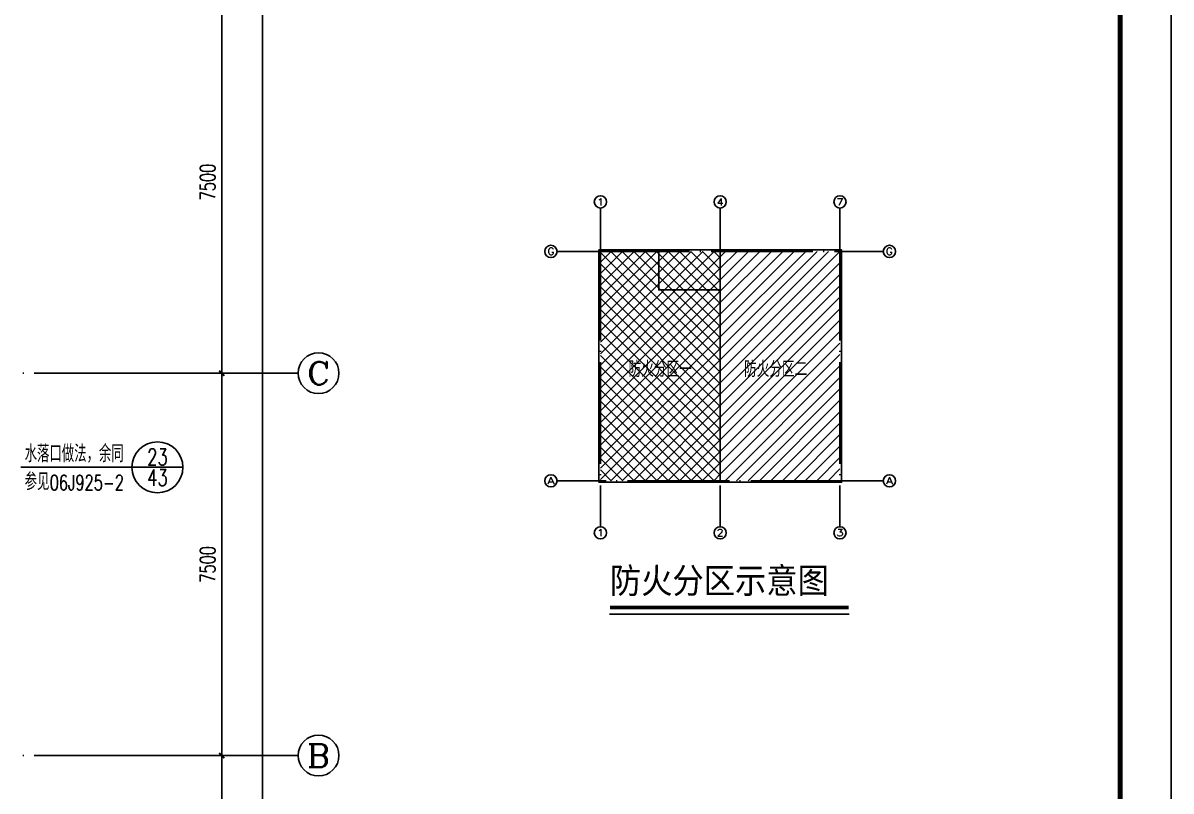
# Model space of a CAD drawing. Extents: x 4267484 to 4395158, y -674551 to -235742.
# Drawn here: x 4362634 to 4385158, y -471157 to -456090 of the extents above; entities that cross this region are included whole.
import ezdxf
from ezdxf.enums import TextEntityAlignment as Align

# ---------------------------------------------------------------- set-up
doc = ezdxf.new("R2010")
doc.units = 0
doc.header["$LTSCALE"] = 1000
doc.header["$MEASUREMENT"] = 0
doc.linetypes.add('DOTE', pattern=[2.42, 2, -0.2, 0.02, -0.2])
doc.layers.get('0').update_dxf_attribs({"linetype": 'CONTINUOUS'})
doc.layers.get('Defpoints').update_dxf_attribs({"linetype": 'CONTINUOUS'})
doc.layers.add('_0', color=7, linetype='CONTINUOUS', lineweight=25)
for name, color, linetype in [('AXIS', 3, 'CONTINUOUS'), ('AXIS_TEXT', 7, 'CONTINUOUS'), ('DIM_IDEN', 3, 'CONTINUOUS'), ('DOTE', 252, 'CONTINUOUS'), ('PUB_DIM', 3, 'CONTINUOUS'), ('PUB_TEXT', 7, 'CONTINUOUS'), ('PUB_TITLE', 4, 'CONTINUOUS'), ('图名', 15, 'CONTINUOUS')]:
    doc.layers.add(name, color=color, linetype=linetype)
doc.styles.add('_HZTXT', font='txt.shx', dxfattribs={"width": 0.8, "bigfont": 'HZTXT.shx'})
doc.styles.add('_TCH_AXIS', font='COMPLEX', dxfattribs={"bigfont": 'GBCBIG'})
doc.styles.add('_TCH_DIM', font='SIMPLEX', dxfattribs={"bigfont": 'GBCBIG'})
doc.styles.add('_TCH_DIM_T3', font='SIMPLEX', dxfattribs={"width": 0.705882, "bigfont": 'GBCBIG'})
doc.styles.add('_TCH_LABEL', font='COMPLEX', dxfattribs={"bigfont": 'GBCBIG'})
doc.styles.add('COMPLEX', font='COMPLEX')
doc.styles.add('宋体', font='', dxfattribs={"width": 0.7})
doc.styles.get('宋体').set_extended_font_data('SimSun')
doc.dimstyles.new('_TCH_ARCH&&100', dxfattribs={"dimtxt": 297.5, "dimasz": 100, "dimexe": 250, "dimexo": 300, "dimgap": 126.25, "dimtad": 1, "dimdec": 0, "dimzin": 0, "dimdsep": 46, "dimtxsty": '_TCH_DIM_T3', "dimblk": 'ARCHTICK', "dimcen": 0.09, "dimclrt": 7, "dimazin": 2, "dimtfac": 1, "dimtdec": 0, "dimtix": 1, "dimtmove": 2, "dimatfit": 3, "dimfxl": 0, "dimtolj": 1, "dimtzin": 0, "dimarcsym": 0})

# ---------------------------------------------------------------- blocks, each defined once
blk = doc.blocks.new('_ArchTick')
at = {"color": 0, "linetype": 'ByBlock', "const_width": 0.4}
blk.add_lwpolyline([(-0.5, -0.5), (0.5, 0.5)], dxfattribs=at)
blk = doc.blocks.new('*D318')
at = {"layer": 'AXIS', "color": 0, "lineweight": -2}
for p, q in [((4364333, -470461), (4366783, -470461)), ((4366533, -477961), (4366533, -470461)), ((4364333, -477961), (4366783, -477961))]:
    blk.add_line(p, q, dxfattribs=at)
at = {"layer": 'Defpoints', "color": 0}
for p in [(4364033, -470461), (4366533, -470461), (4364033, -477961)]:
    blk.add_point(p, dxfattribs=at)
at = {"layer": 'AXIS', "color": 0, "lineweight": -2, "xscale": 100, "yscale": 100, "zscale": 100}
for p, rotation in [((4366533, -470461), 90), ((4366533, -477961), 270)]:
    blk.add_blockref('_ArchTick', p, dxfattribs=dict(at, rotation=rotation))
at = {"layer": 'AXIS', "color": 7, "insert": (4366258, -474211), "char_height": 297.5, "attachment_point": 5, "rotation": 90, "style": '_TCH_DIM_T3'}
blk.add_mtext('\\A1;7500', dxfattribs=at)
blk = doc.blocks.new('*D319')
at = {"layer": 'AXIS', "color": 0, "lineweight": -2}
for p, q in [((4364333, -462961), (4366783, -462961)), ((4366533, -470461), (4366533, -462961)), ((4364333, -470461), (4366783, -470461))]:
    blk.add_line(p, q, dxfattribs=at)
at = {"layer": 'Defpoints', "color": 0}
for p in [(4364033, -462961), (4366533, -462961), (4364033, -470461)]:
    blk.add_point(p, dxfattribs=at)
at = {"layer": 'AXIS', "color": 0, "lineweight": -2, "xscale": 100, "yscale": 100, "zscale": 100}
for p, rotation in [((4366533, -462961), 90), ((4366533, -470461), 270)]:
    blk.add_blockref('_ArchTick', p, dxfattribs=dict(at, rotation=rotation))
at = {"layer": 'AXIS', "color": 7, "insert": (4366258, -466711), "char_height": 297.5, "attachment_point": 5, "rotation": 90, "style": '_TCH_DIM_T3'}
blk.add_mtext('\\A1;7500', dxfattribs=at)
blk = doc.blocks.new('*D320')
at = {"layer": 'AXIS', "color": 0, "lineweight": -2}
for p, q in [((4364333, -455461), (4366783, -455461)), ((4366533, -462961), (4366533, -455461)), ((4364333, -462961), (4366783, -462961))]:
    blk.add_line(p, q, dxfattribs=at)
at = {"layer": 'Defpoints', "color": 0}
for p in [(4364033, -455461), (4366533, -455461), (4364033, -462961)]:
    blk.add_point(p, dxfattribs=at)
at = {"layer": 'AXIS', "color": 0, "lineweight": -2, "xscale": 100, "yscale": 100, "zscale": 100}
for p, rotation in [((4366533, -455461), 90), ((4366533, -462961), 270)]:
    blk.add_blockref('_ArchTick', p, dxfattribs=dict(at, rotation=rotation))
at = {"layer": 'AXIS', "color": 7, "insert": (4366258, -459211), "char_height": 297.5, "attachment_point": 5, "rotation": 90, "style": '_TCH_DIM_T3'}
blk.add_mtext('\\A1;7500', dxfattribs=at)
blk = doc.blocks.new('*D325')
at = {"layer": 'AXIS', "color": 0, "lineweight": -2}
for p, q in [((4364333, -432661), (4367583, -432661)), ((4367333, -478261), (4367333, -432661)), ((4364333, -478261), (4367583, -478261))]:
    blk.add_line(p, q, dxfattribs=at)
at = {"layer": 'Defpoints', "color": 0}
for p in [(4364033, -432661), (4367333, -432661), (4364033, -478261)]:
    blk.add_point(p, dxfattribs=at)
at = {"layer": 'AXIS', "color": 0, "lineweight": -2, "xscale": 100, "yscale": 100, "zscale": 100}
for p, rotation in [((4367333, -432661), 90), ((4367333, -478261), 270)]:
    blk.add_blockref('_ArchTick', p, dxfattribs=dict(at, rotation=rotation))
at = {"layer": 'AXIS', "color": 7, "insert": (4367058, -455461), "char_height": 297.5, "attachment_point": 5, "rotation": 90, "style": '_TCH_DIM_T3'}
blk.add_mtext('\\A1;45600', dxfattribs=at)
blk = doc.blocks.new('_AXISO')
blk.add_circle((0, 0), 0.5)
at = {"layer": 'AXIS_TEXT', "style": 'COMPLEX', "width": 1.041667}
blk.add_attdef('A', text='', height=0.56, dxfattribs=at).set_placement((-0.25, -0.28), (0.25, -0.28), align=Align.FIT)

msp = doc.modelspace()

# ---------------------------------------------------------------- hatches: boundary and pattern name
at = {"layer": '_0'}
h = msp.add_hatch(dxfattribs=at)
h.set_pattern_fill('ANSI37', color=0, scale=100)
h.set_pattern_definition([(45, (0, 0), (-112.2532015, 112.2532015), []), (135, (0, 0), (-112.2532015, -112.2532015), [])])
h.paths.add_polyline_path([(4376312.9, -461326), (4375107.9, -461326), (4375107.9, -460571), (4373962.9, -460571), (4373962.9, -465071), (4376312.9, -465071)])
h.paths.add_polyline_path([(4376312.9, -460571), (4375107.9, -460571), (4375107.9, -461326), (4376312.9, -461326)], flags=17)
h.paths.add_polyline_path([(4374469.1, -463108.6), (4375812.4, -463108.6), (4375812.4, -462650.4), (4374469.1, -462650.4)], flags=24)
h = msp.add_hatch(dxfattribs=at)
h.set_pattern_fill('ANSI31', color=0, scale=100)
h.set_pattern_definition([(45, (0, 0), (-112.2532015, 112.2532015), [])])
h.paths.add_polyline_path([(4378662.9, -460571), (4376312.9, -460571), (4376312.9, -465071), (4378662.9, -465071)])
h.paths.add_polyline_path([(4376734.9, -463108.6), (4378078.2, -463108.6), (4378078.2, -462650.4), (4376734.9, -462650.4)], flags=24)

# ---------------------------------------------------------------- linework, layer by layer
at = {"color": 0}
msp.add_line((4376312.9, -465101), (4376312.9, -460541), dxfattribs=at)
msp.add_lwpolyline([(4373932.9, -460541), (4378692.9, -460541), (4378692.9, -465101), (4373932.9, -465101)], close=True, dxfattribs=at)
msp.add_lwpolyline([(4375107.9, -460541), (4375107.9, -461326), (4376312.9, -461326)], dxfattribs=at)
at = {"layer": '_0', "color": 0}
msp.add_line((4376312.9, -460541), (4376312.9, -465101), dxfattribs=at)
msp.add_lwpolyline([(4373932.9, -460541), (4378692.9, -460541), (4378692.9, -465101), (4373932.9, -465101)], close=True, dxfattribs=at)
at = {"layer": 'AXIS', "color": 0}
for p, q in [((4373962.9, -460321), (4373962.9, -459721)), ((4376312.9, -460321), (4376312.9, -459721)), ((4378662.9, -460321), (4378662.9, -459721)), ((4373712.9, -460571), (4373112.9, -460571)), ((4378912.9, -460571), (4379512.9, -460571)), ((4364033.3, -462960.8), (4368033.3, -462960.8)), ((4373712.9, -465071), (4373112.9, -465071)), ((4378912.9, -465071), (4379512.9, -465071)), ((4373962.9, -465371), (4373962.9, -465971)), ((4376312.9, -465371), (4376312.9, -465971)), ((4378662.9, -465371), (4378662.9, -465971)), ((4364033.3, -470460.8), (4368033.3, -470460.8))]:
    msp.add_line(p, q, dxfattribs=at)
for centre in [(4373962.9, -459601), (4376312.9, -459601), (4378662.9, -459601), (4372992.9, -460571), (4379632.9, -460571), (4372992.9, -465071), (4379632.9, -465071), (4373962.9, -466091), (4376312.9, -466091), (4378662.9, -466091)]:
    msp.add_circle(centre, 120, dxfattribs=at)
at = {"layer": 'DIM_IDEN'}
for p in [(4362592.1, -464806.7), (4365773.1, -464806.7)]:
    msp.add_line(p, (4364773.1, -464806.7), dxfattribs=at)
msp.add_circle((4365273.1, -464806.7), 500, dxfattribs=at)
at = {"layer": 'DOTE', "linetype": 'DOTE'}
for p, q in [((4373962.9, -460321), (4373962.9, -465371)), ((4376312.9, -460321), (4376312.9, -465371)), ((4378662.9, -460321), (4378662.9, -465371)), ((4373712.9, -460571), (4378912.9, -460571)), ((4312033.3, -462960.8), (4364033.3, -462960.8)), ((4378912.9, -465071), (4373712.9, -465071)), ((4312033.3, -470460.8), (4364033.3, -470460.8))]:
    msp.add_line(p, q, dxfattribs=at)
at = {"layer": 'PUB_TITLE', "color": 4}
msp.add_lwpolyline([(4301057.7, -485690.7), (4385157.7, -485690.7), (4385157.7, -426290.7), (4301057.7, -426290.7)], close=True, dxfattribs=at)
at = {"layer": 'PUB_TITLE', "color": 4, "const_width": 100}
msp.add_lwpolyline([(4303557.7, -484690.7), (4384157.7, -484690.7), (4384157.7, -427290.7), (4303557.7, -427290.7)], close=True, dxfattribs=at)
at = {"layer": '图名'}
msp.add_line((4374140.3, -467690.2), (4378840.9, -467690.2), dxfattribs=at)
at = {"layer": '图名', "const_width": 70, "elevation": 23999.8}
msp.add_lwpolyline([(4374150.1, -467557), (4378831.1, -467557)], dxfattribs=at)

# ---------------------------------------------------------------- block references
at = {"layer": 'AXIS', "color": 0}
ref = msp.add_blockref('_AXISO', (4368433.3, -462960.8), dxfattribs=dict(at, xscale=800, yscale=800, zscale=800))
ref.add_attrib('A', 'C', dxfattribs={"layer": 'AXIS_TEXT', "color": 0, "height": 452.5, "style": '_TCH_AXIS', "width": 1.4}).set_placement((4368207, -463187), (4368659.6, -463187), align=Align.FIT)
ref = msp.add_blockref('_AXISO', (4368433.3, -470460.8), dxfattribs=dict(at, xscale=800, yscale=800, zscale=800))
ref.add_attrib('A', 'B', dxfattribs={"layer": 'AXIS_TEXT', "color": 0, "height": 452.5, "style": '_TCH_AXIS', "width": 1.235294}).set_placement((4368207, -470687), (4368659.6, -470687), align=Align.FIT)

# ---------------------------------------------------------------- texts
at = {"layer": 'AXIS_TEXT', "color": 0, "style": '_TCH_AXIS'}
for s, width, p, p2 in [('1', 2.333333, (4373895, -459668.9), (4374030.8, -459668.9)), ('4', 1.3125, (4376245, -459668.9), (4376380.8, -459668.9)), ('7', 1.5, (4378595, -459668.9), (4378730.8, -459668.9)), ('G', 1.166667, (4372925, -460638.9), (4373060.8, -460638.9)), ('G', 1.166667, (4379565, -460638.9), (4379700.8, -460638.9)), ('A', 1.166667, (4372925, -465138.9), (4373060.8, -465138.9)), ('A', 1.166667, (4379565, -465138.9), (4379700.8, -465138.9)), ('1', 2.333333, (4373895, -466158.9), (4374030.8, -466158.9)), ('2', 1.5, (4376245, -466158.9), (4376380.8, -466158.9)), ('3', 1.5, (4378595, -466158.9), (4378730.8, -466158.9))]:
    msp.add_text(s, height=135.8, dxfattribs=dict(at, width=width)).set_placement(p, p2, align=Align.FIT)
at = {"layer": 'PUB_DIM', "style": '_HZTXT', "width": 0.8}
for s, p in [('防火分区一', (4374514.2, -463034.7)), ('防火分区二', (4376780, -463034.7))]:
    msp.add_text(s, height=310.34, dxfattribs=at).set_placement(p)
at = {"layer": 'PUB_TEXT', "style": '_TCH_DIM'}
for s, p in [('水落口做法，余同', (4362667.2, -464706.1)), ('参见', (4362667.2, -465255))]:
    msp.add_text(s, height=337.59, dxfattribs=at).set_placement(p)
at = {"layer": 'PUB_TEXT', "style": '_TCH_LABEL'}
for s, width, p, p2 in [('23', 0.772059, (4365071.9, -464766.5), (4365474.4, -464766.5)), ('43', 0.75, (4365071.9, -465168.9), (4365474.4, -465168.9))]:
    msp.add_text(s, height=321.99, dxfattribs=dict(at, width=width)).set_placement(p, p2, align=Align.FIT)
at = {"layer": 'PUB_TEXT', "style": '_TCH_DIM', "width": 0.705882}
msp.add_text('06J925-2', height=297.5, dxfattribs=at).set_placement((4363158.7, -465255))
at = {"layer": '图名', "style": '宋体', "width": 0.9}
msp.add_text('防火分区示意图', height=500, dxfattribs=at).set_placement((4374148.4, -467278.4))

# ---------------------------------------------------------------- dimensions: what is measured, and where the dimension line sits
at = {"layer": 'AXIS', "color": 0}
for p1, p2, distance, picture, middle in [((4364033.3, -478260.8), (4364033.3, -432660.8), -3300, '*D325', (4367058.3, -455460.8)), ((4364033.3, -462960.8), (4364033.3, -455460.8), -2500, '*D320', (4366258.3, -459210.8)), ((4364033.3, -470460.8), (4364033.3, -462960.8), -2500, '*D319', (4366258.3, -466710.8)), ((4364033.3, -477960.8), (4364033.3, -470460.8), -2500, '*D318', (4366258.3, -474210.8))]:
    dim = msp.add_aligned_dim(p1=p1, p2=p2, distance=distance, dimstyle='_TCH_ARCH&&100', dxfattribs=at)
    dim.commit()
    dim.dimension.update_dxf_attribs({"geometry": picture, "text_midpoint": middle})

doc.saveas('drawing.dxf')
